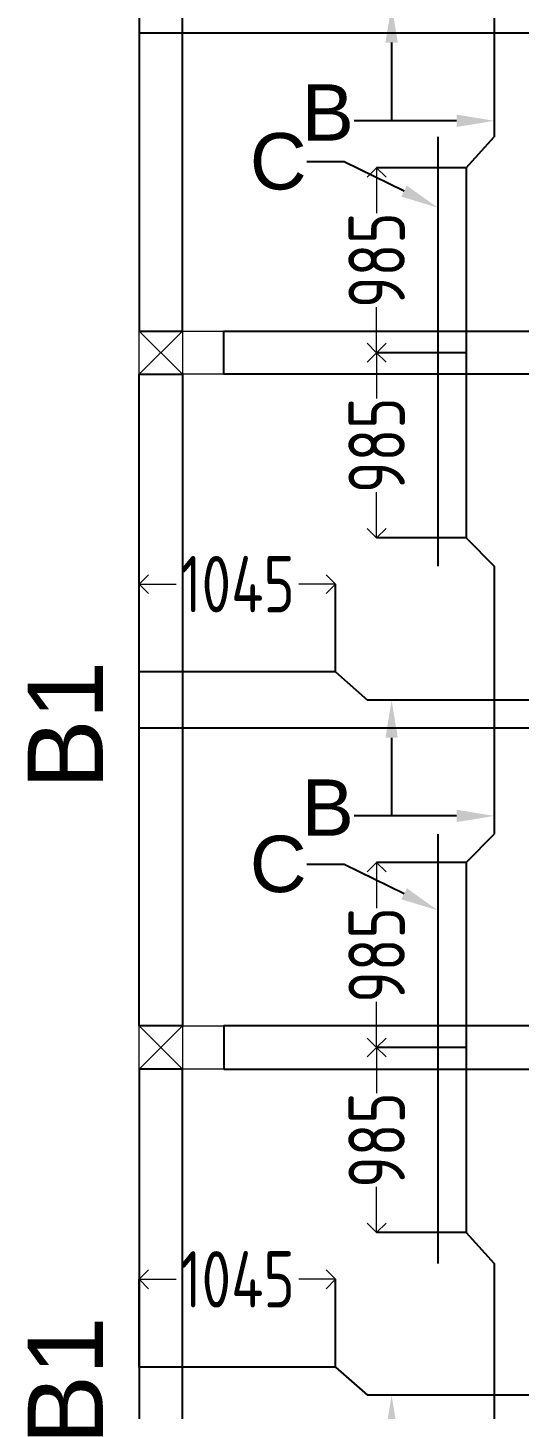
# Model space of a CAD drawing. Header units: inches. Extents: x -605 to 2991212, y -2872845 to 0.
# Drawn here: x 2795425 to 2798039, y -2702518 to -2695164 of the extents above; entities that cross this region are included whole.
import ezdxf
from ezdxf import colors
from ezdxf.entities.mleader import LeaderData, LeaderLine
from ezdxf.enums import TextEntityAlignment as Align
from ezdxf.math import Vec2, Vec3

# ---------------------------------------------------------------- set-up
doc = ezdxf.new("R2010")
doc.units = ezdxf.units.IN
doc.header["$LTSCALE"] = 600
doc.header["$MEASUREMENT"] = 0
doc.layers.add('RC BEAM', color=130, linetype='Continuous')
for name, color, linetype, lineweight in [('rDIMension', 1, 'Continuous', 18), ('rRCC 2', 40, 'Continuous', 15), ('rREINF 1', 1, 'Continuous', 25)]:
    doc.layers.add(name, color=color, linetype=linetype, lineweight=lineweight)
doc.styles.add('DIM', font='geniso.shx', dxfattribs={"width": 0.85})
doc.styles.get("Standard").update_dxf_attribs({"font": 'arial.ttf'})
doc.dimstyles.new('ST-100', dxfattribs={"dimscale": 100, "dimtxt": 2.5, "dimasz": 2, "dimexe": 0.18, "dimexo": 0.0625, "dimgap": 0.2, "dimtad": 0, "dimdec": 0, "dimzin": 0, "dimdsep": 46, "dimtxsty": 'DIM', "dimblk": 'OPEN90', "dimcen": 0.09, "dimclrd": 256, "dimclrt": 7, "dimadec": 0, "dimazin": 0, "dimtfac": 1, "dimtdec": 0, "dimtofl": 0, "dimtmove": 0, "dimatfit": 3, "dimldrblk": 'OPEN90', "dimfxl": 1, "dimtolj": 1, "dimtzin": 0, "dimlwd": -1, "dimarcsym": 0})

# ---------------------------------------------------------------- blocks, each defined once
blk = doc.blocks.new('_Open90')
at = {"color": 0, "linetype": 'ByBlock', "lineweight": -2}
for p, q in [((0, 0), (-1, 0)), ((-0.5, 0.5), (0, 0)), ((0, 0), (-0.5, -0.5))]:
    blk.add_line(p, q, dxfattribs=at)
blk = doc.blocks.new('*D2361')
at = {"layer": 'Defpoints', "color": 0}
for p in [(2796018.1, -2698125.8), (2796018.1, -2698593), (2797062.9, -2698593)]:
    blk.add_point(p, dxfattribs=at)
at = {"layer": 'rDIMension', "color": 0, "linetype": 'ByBlock', "lineweight": -2}
for p, q in [((2796018.1, -2698593), (2796018.1, -2698125.8)), ((2797062.9, -2698593), (2797062.9, -2698125.8))]:
    blk.add_line(p, q, dxfattribs=at)
at = {"layer": 'rDIMension'}
for p, q in [((2796118.1, -2698125.8), (2796214.5, -2698125.8)), ((2796962.9, -2698125.8), (2796866.5, -2698125.8))]:
    blk.add_line(p, q, dxfattribs=at)
at = {"layer": 'rDIMension', "xscale": 100, "yscale": 100, "zscale": 100, "rotation": 180}
blk.add_blockref('_Open90', (2796018.1, -2698125.8), dxfattribs=at)
at = {"layer": 'rDIMension', "xscale": 100, "yscale": 100, "zscale": 100}
blk.add_blockref('_Open90', (2797062.9, -2698125.8), dxfattribs=at)
at = {"layer": 'rDIMension', "color": 7, "insert": (2796540.5, -2698125.8), "char_height": 300, "attachment_point": 5, "style": 'DIM'}
blk.add_mtext('\\A1;1045', dxfattribs=at)
blk = doc.blocks.new('*D2365')
at = {"layer": 'Defpoints', "color": 0}
for p in [(2796018.1, -2701825.8), (2796018.1, -2702293), (2797062.9, -2702293)]:
    blk.add_point(p, dxfattribs=at)
at = {"layer": 'rDIMension', "color": 0, "linetype": 'ByBlock', "lineweight": -2}
for p, q in [((2796018.1, -2702293), (2796018.1, -2701825.8)), ((2797062.9, -2702293), (2797062.9, -2701825.8))]:
    blk.add_line(p, q, dxfattribs=at)
at = {"layer": 'rDIMension'}
for p, q in [((2796118.1, -2701825.8), (2796214.5, -2701825.8)), ((2796962.9, -2701825.8), (2796866.5, -2701825.8))]:
    blk.add_line(p, q, dxfattribs=at)
at = {"layer": 'rDIMension', "xscale": 100, "yscale": 100, "zscale": 100, "rotation": 180}
blk.add_blockref('_Open90', (2796018.1, -2701825.8), dxfattribs=at)
at = {"layer": 'rDIMension', "xscale": 100, "yscale": 100, "zscale": 100}
blk.add_blockref('_Open90', (2797062.9, -2701825.8), dxfattribs=at)
at = {"layer": 'rDIMension', "color": 7, "insert": (2796540.5, -2701825.8), "char_height": 300, "attachment_point": 5, "style": 'DIM'}
blk.add_mtext('\\A1;1045', dxfattribs=at)
blk = doc.blocks.new('*D2443')
at = {"layer": 'Defpoints', "color": 0}
for p in [(2797756, -2695908.9), (2797280.9, -2696893.8), (2797756, -2696893.8)]:
    blk.add_point(p, dxfattribs=at)
at = {"layer": 'rDIMension', "color": 0, "linetype": 'ByBlock', "lineweight": -2}
for p, q in [((2797756, -2695908.9), (2797280.9, -2695908.9)), ((2797756, -2696893.8), (2797280.9, -2696893.8))]:
    blk.add_line(p, q, dxfattribs=at)
at = {"layer": 'rDIMension'}
for p, q in [((2797280.9, -2696008.9), (2797280.9, -2696151.9)), ((2797280.9, -2696793.8), (2797280.9, -2696650.9))]:
    blk.add_line(p, q, dxfattribs=at)
at = {"layer": 'rDIMension', "xscale": 100, "yscale": 100, "zscale": 100}
for p, rotation in [((2797280.9, -2695908.9), 90), ((2797280.9, -2696893.8), 270)]:
    blk.add_blockref('_Open90', p, dxfattribs=dict(at, rotation=rotation))
at = {"layer": 'rDIMension', "color": 7, "insert": (2797280.9, -2696401.4), "char_height": 300, "attachment_point": 5, "rotation": 90, "style": 'DIM'}
blk.add_mtext('\\A1;985', dxfattribs=at)
blk = doc.blocks.new('*D2446')
at = {"layer": 'Defpoints', "color": 0}
for p in [(2797756, -2696893.8), (2797280.9, -2697878.9), (2797756, -2697878.9)]:
    blk.add_point(p, dxfattribs=at)
at = {"layer": 'rDIMension', "color": 0, "linetype": 'ByBlock', "lineweight": -2}
for p, q in [((2797756, -2696893.8), (2797280.9, -2696893.8)), ((2797756, -2697878.9), (2797280.9, -2697878.9))]:
    blk.add_line(p, q, dxfattribs=at)
at = {"layer": 'rDIMension'}
for p, q in [((2797280.9, -2696993.8), (2797280.9, -2697136.9)), ((2797280.9, -2697778.9), (2797280.9, -2697635.9))]:
    blk.add_line(p, q, dxfattribs=at)
at = {"layer": 'rDIMension', "xscale": 100, "yscale": 100, "zscale": 100}
for p, rotation in [((2797280.9, -2696893.8), 90), ((2797280.9, -2697878.9), 270)]:
    blk.add_blockref('_Open90', p, dxfattribs=dict(at, rotation=rotation))
at = {"layer": 'rDIMension', "color": 7, "insert": (2797280.9, -2697386.4), "char_height": 300, "attachment_point": 5, "rotation": 90, "style": 'DIM'}
blk.add_mtext('\\A1;985', dxfattribs=at)
blk = doc.blocks.new('*D2447')
at = {"layer": 'Defpoints', "color": 0}
for p in [(2797756, -2699607.1), (2797280.9, -2700592.3), (2797756, -2700592.3)]:
    blk.add_point(p, dxfattribs=at)
at = {"layer": 'rDIMension', "color": 0, "linetype": 'ByBlock', "lineweight": -2}
for p, q in [((2797756, -2699607.1), (2797280.9, -2699607.1)), ((2797756, -2700592.3), (2797280.9, -2700592.3))]:
    blk.add_line(p, q, dxfattribs=at)
at = {"layer": 'rDIMension'}
for p, q in [((2797280.9, -2699707.1), (2797280.9, -2699850.2)), ((2797280.9, -2700492.3), (2797280.9, -2700349.2))]:
    blk.add_line(p, q, dxfattribs=at)
at = {"layer": 'rDIMension', "xscale": 100, "yscale": 100, "zscale": 100}
for p, rotation in [((2797280.9, -2699607.1), 90), ((2797280.9, -2700592.3), 270)]:
    blk.add_blockref('_Open90', p, dxfattribs=dict(at, rotation=rotation))
at = {"layer": 'rDIMension', "color": 7, "insert": (2797280.9, -2700099.7), "char_height": 300, "attachment_point": 5, "rotation": 90, "style": 'DIM'}
blk.add_mtext('\\A1;985', dxfattribs=at)
blk = doc.blocks.new('*D2450')
at = {"layer": 'Defpoints', "color": 0}
for p in [(2797756, -2700592.3), (2797280.9, -2701577.1), (2797756, -2701577.1)]:
    blk.add_point(p, dxfattribs=at)
at = {"layer": 'rDIMension', "color": 0, "linetype": 'ByBlock', "lineweight": -2}
for p, q in [((2797756, -2700592.3), (2797280.9, -2700592.3)), ((2797756, -2701577.1), (2797280.9, -2701577.1))]:
    blk.add_line(p, q, dxfattribs=at)
at = {"layer": 'rDIMension'}
for p, q in [((2797280.9, -2700692.3), (2797280.9, -2700835.2)), ((2797280.9, -2701477.1), (2797280.9, -2701334.2))]:
    blk.add_line(p, q, dxfattribs=at)
at = {"layer": 'rDIMension', "xscale": 100, "yscale": 100, "zscale": 100}
for p, rotation in [((2797280.9, -2700592.3), 90), ((2797280.9, -2701577.1), 270)]:
    blk.add_blockref('_Open90', p, dxfattribs=dict(at, rotation=rotation))
at = {"layer": 'rDIMension', "color": 7, "insert": (2797280.9, -2701084.7), "char_height": 300, "attachment_point": 5, "rotation": 90, "style": 'DIM'}
blk.add_mtext('\\A1;985', dxfattribs=at)

msp = doc.modelspace()

# ---------------------------------------------------------------- linework, layer by layer
at = {"layer": 'RC BEAM'}
for points in [[(2796018.1, -2696778.8), (2796248.1, -2696778.8), (2796248.1, -2693307.3), (2796018.1, -2693307.3)], [(2802768.2, -2697008.8), (2796468.1, -2697008.8), (2796468.1, -2696778.8), (2802768.2, -2696778.8)], [(2796248.1, -2700477.3), (2796018.1, -2700477.3), (2796018.1, -2697008.8), (2796248.1, -2697008.8)], [(2796468.1, -2700707.3), (2802768.2, -2700707.3), (2802768.2, -2700477.3), (2796468.1, -2700477.3)], [(2796018.1, -2704178.8), (2796248.1, -2704178.8), (2796248.1, -2700707.3), (2796018.1, -2700707.3)]]:
    msp.add_lwpolyline(points, close=True, dxfattribs=at)
at = {"layer": 'RC BEAM', "color": 1}
for points in [[(2797906, -2694341.4), (2797906, -2695744.6)], [(2799618.1, -2695193), (2796018.1, -2695193)], [(2797606, -2695744.6), (2797606, -2698029.2)], [(2797756, -2695908.9), (2797906, -2695744.6)], [(2797756, -2695908.9), (2797756, -2696893.8)], [(2797756, -2696893.8), (2797756, -2697878.9)], [(2797756, -2697878.9), (2797906, -2698029.2)], [(2797906, -2698029.2), (2797906, -2699456.9)], [(2797062.9, -2698593), (2796018.1, -2698593)], [(2797062.9, -2698593), (2797233, -2698743)], [(2798517.3, -2698743), (2797233, -2698743)], [(2799618.1, -2698893), (2796018.1, -2698893)], [(2797606, -2699456.9), (2797606, -2701741.7)], [(2797756, -2699607.1), (2797906, -2699456.9)], [(2797756, -2699607.1), (2797756, -2700592.3)], [(2797756, -2700592.3), (2797756, -2701577.1)], [(2797756, -2701577.1), (2797906, -2701741.7)], [(2797906, -2701741.7), (2797906, -2703144.4)], [(2797062.9, -2702293), (2796018.1, -2702293)], [(2797062.9, -2702293), (2797233, -2702443)], [(2798517.3, -2702443), (2797233, -2702443)]]:
    msp.add_lwpolyline(points, dxfattribs=at)
at = {"layer": 'rRCC 2', "color": 6}
for p, q in [((2796018.1, -2696778.8), (2796248.1, -2697008.8)), ((2796018.1, -2697008.8), (2796248.1, -2696778.8)), ((2796018.1, -2700477.3), (2796248.1, -2700707.3)), ((2796018.1, -2700707.3), (2796248.1, -2700477.3))]:
    msp.add_line(p, q, dxfattribs=at)
for points in [[(2796018.1, -2697008.8), (2796018.1, -2696778.8), (2796468.1, -2696778.8), (2796468.1, -2697008.8)], [(2796018.1, -2696778.8), (2796248.1, -2696778.8), (2796248.1, -2697008.8), (2796018.1, -2697008.8)], [(2796018.1, -2700707.3), (2796018.1, -2700477.3), (2796468.1, -2700477.3), (2796468.1, -2700707.3)], [(2796018.1, -2700477.3), (2796248.1, -2700477.3), (2796248.1, -2700707.3), (2796018.1, -2700707.3)]]:
    msp.add_lwpolyline(points, close=True, dxfattribs=at)

# ---------------------------------------------------------------- texts
at = {"layer": 'rRCC 2'}
for p in [(2795625.3, -2698876.1), (2795625.3, -2702366)]:
    msp.add_text('B1', height=400, rotation=90, dxfattribs=at).set_placement(p, align=Align.MIDDLE_CENTER)

# ---------------------------------------------------------------- dimensions: what is measured, and where the dimension line sits
at = {"layer": 'rDIMension', "color": 1, "linetype": 'ByBlock'}
for base, p1, p2, picture, middle in [((2797280.9, -2696893.8), (2797756, -2695908.9), (2797756, -2696893.8), '*D2443', (2797280.9, -2696401.4)), ((2797280.9, -2697878.9), (2797756, -2696893.8), (2797756, -2697878.9), '*D2446', (2797280.9, -2697386.4)), ((2797280.9, -2700592.3), (2797756, -2699607.1), (2797756, -2700592.3), '*D2447', (2797280.9, -2700099.7)), ((2797280.9, -2701577.1), (2797756, -2700592.3), (2797756, -2701577.1), '*D2450', (2797280.9, -2701084.7))]:
    dim = msp.add_linear_dim(base=base, p1=p1, p2=p2, angle=90, dimstyle='ST-100', override={"dimtxt": 3, "dimasz": 1, "dimexe": 0, "dimexo": 0, "dimblk": 'Open90', "dimtmove": 1, "dimfxl": 1.25, "dimtfillclr": 256, "dimarcsym": 2}, dxfattribs=at)
    dim.commit()
    dim.dimension.update_dxf_attribs({"geometry": picture, "text_midpoint": middle})
for base, p1, p2, picture, middle in [((2796018.1, -2698125.8), (2797062.9, -2698593), (2796018.1, -2698593), '*D2361', (2796540.5, -2698125.8)), ((2796018.1, -2701825.8), (2797062.9, -2702293), (2796018.1, -2702293), '*D2365', (2796540.5, -2701825.8))]:
    dim = msp.add_linear_dim(base=base, p1=p1, p2=p2, dimstyle='ST-100', override={"dimtxt": 3, "dimasz": 1, "dimexe": 0, "dimexo": 0, "dimblk": 'Open90', "dimtmove": 1, "dimfxl": 1.25, "dimtfillclr": 256, "dimarcsym": 2}, dxfattribs=at)
    dim.commit()
    dim.dimension.update_dxf_attribs({"geometry": picture, "text_midpoint": middle})

# ---------------------------------------------------------------- leaders
at = {"layer": 'rREINF 1', "color": 3, "linetype": 'ByBlock'}
ml = msp.add_multileader_mtext('Standard', dxfattribs=at)
ml.set_content('B', color=3)
ml.set_leader_properties()
ml.build(insert=Vec2(0, 0))
ml.multileader.update_dxf_attribs({"text_top_attachment_type": 0, "text_bottom_attachment_type": 0, "dogleg_length": 200, "arrow_head_size": 200})
ctx = ml.context
ctx.base_point, ctx.char_height, ctx.arrow_head_size, ctx.landing_gap_size, ctx.plane_origin = Vec3(2796933.6, -2695659.4), 300, 200, 0.09, Vec3(2797394.5, -2695066.2)
ctx.text_align_type = 2
notes = []
notes.append((ctx, [(0, (1, 1, 0), (2797360.4, -2695659.4), (-1, 0), 200, [(0, [(2797360.4, -2695043)], 256, [])])]))
ctx.mtext.insert, ctx.mtext.alignment, ctx.mtext.flow_direction = Vec3(2797160.3, -2695465), 3, 5
ml = msp.add_multileader_mtext('Standard', dxfattribs=at)
ml.set_content('', color=3)
ml.set_leader_properties()
ml.build(insert=Vec2(0, 0))
ml.multileader.update_dxf_attribs({"text_top_attachment_type": 0, "text_bottom_attachment_type": 0, "dogleg_length": 200, "arrow_head_size": 200})
ctx = ml.context
ctx.base_point, ctx.char_height, ctx.arrow_head_size, ctx.landing_gap_size, ctx.plane_origin = Vec3(2797160.2, -2695659.4), 300, 200, 0.09, Vec3(2797963.7, -2695659.4)
ctx.text_align_type = 2
notes.append((ctx, [(0, (1, 1, 0), (2797360.4, -2695659.4), (-1, 0), 200, [(0, [(2797906, -2695659.4)], 256, [])])]))
ctx.mtext.insert, ctx.mtext.alignment, ctx.mtext.flow_direction = Vec3(2797160.3, -2695509.4), 3, 5
ml = msp.add_multileader_mtext('Standard', dxfattribs=at)
ml.set_content('C', color=3)
ml.set_leader_properties()
ml.build(insert=Vec2(0, 0))
ml.multileader.update_dxf_attribs({"text_top_attachment_type": 0, "text_bottom_attachment_type": 0, "dogleg_length": 200, "arrow_head_size": 200})
ctx = ml.context
ctx.base_point, ctx.char_height, ctx.arrow_head_size, ctx.landing_gap_size, ctx.plane_origin = Vec3(2796643.5, -2695877.2), 300, 200, 0.09, Vec3(2797184.6, -2696609.8)
ctx.text_align_type = 2
notes.append((ctx, [(1, (1, 1, 0), (2797108.9, -2695877.2), (-1, 0), 200, [(0, [(2797606, -2696122)], 256, [])])]))
ctx.mtext.insert, ctx.mtext.alignment, ctx.mtext.flow_direction = Vec3(2796908.8, -2695724.7), 3, 5
ml = msp.add_multileader_mtext('Standard', dxfattribs=at)
ml.set_content('B', color=3)
ml.set_leader_properties()
ml.build(insert=Vec2(0, 0))
ml.multileader.update_dxf_attribs({"text_top_attachment_type": 0, "text_bottom_attachment_type": 0, "dogleg_length": 200, "arrow_head_size": 200})
ctx = ml.context
ctx.base_point, ctx.char_height, ctx.arrow_head_size, ctx.landing_gap_size, ctx.plane_origin = Vec3(2796933.6, -2699359.4), 300, 200, 0.09, Vec3(2797394.5, -2698766.2)
ctx.text_align_type = 2
notes.append((ctx, [(0, (1, 1, 0), (2797360.4, -2699359.4), (-1, 0), 200, [(0, [(2797360.4, -2698743)], 256, [])])]))
ctx.mtext.insert, ctx.mtext.alignment, ctx.mtext.flow_direction = Vec3(2797160.3, -2699165), 3, 5
ml = msp.add_multileader_mtext('Standard', dxfattribs=at)
ml.set_content('', color=3)
ml.set_leader_properties()
ml.build(insert=Vec2(0, 0))
ml.multileader.update_dxf_attribs({"text_top_attachment_type": 0, "text_bottom_attachment_type": 0, "dogleg_length": 200, "arrow_head_size": 200})
ctx = ml.context
ctx.base_point, ctx.char_height, ctx.arrow_head_size, ctx.landing_gap_size, ctx.plane_origin = Vec3(2797160.2, -2699359.4), 300, 200, 0.09, Vec3(2797963.7, -2699359.4)
ctx.text_align_type = 2
notes.append((ctx, [(0, (1, 1, 0), (2797360.4, -2699359.4), (-1, 0), 200, [(0, [(2797906, -2699359.4)], 256, [])])]))
ctx.mtext.insert, ctx.mtext.alignment, ctx.mtext.flow_direction = Vec3(2797160.3, -2699209.4), 3, 5
ml = msp.add_multileader_mtext('Standard', dxfattribs=at)
ml.set_content('C', color=3)
ml.set_leader_properties()
ml.build(insert=Vec2(0, 0))
ml.multileader.update_dxf_attribs({"text_top_attachment_type": 0, "text_bottom_attachment_type": 0, "dogleg_length": 200, "arrow_head_size": 200})
ctx = ml.context
ctx.base_point, ctx.char_height, ctx.arrow_head_size, ctx.landing_gap_size, ctx.plane_origin = Vec3(2796643.5, -2699617.3), 300, 200, 0.09, Vec3(2797184.6, -2700349.9)
ctx.text_align_type = 2
notes.append((ctx, [(1, (1, 1, 0), (2797108.9, -2699617.3), (-1, 0), 200, [(0, [(2797606, -2699862)], 256, [])])]))
ctx.mtext.insert, ctx.mtext.alignment, ctx.mtext.flow_direction = Vec3(2796908.8, -2699464.7), 3, 5
ml = msp.add_multileader_mtext('Standard', dxfattribs=at)
ml.set_content('B', color=3)
ml.set_leader_properties()
ml.build(insert=Vec2(0, 0))
ml.multileader.update_dxf_attribs({"text_top_attachment_type": 0, "text_bottom_attachment_type": 0, "dogleg_length": 200, "arrow_head_size": 200})
ctx = ml.context
ctx.base_point, ctx.char_height, ctx.arrow_head_size, ctx.landing_gap_size, ctx.plane_origin = Vec3(2796933.6, -2703059.4), 300, 200, 0.09, Vec3(2797394.5, -2702466.2)
ctx.text_align_type = 2
notes.append((ctx, [(0, (1, 1, 0), (2797360.4, -2703059.4), (-1, 0), 200, [(0, [(2797360.4, -2702443)], 256, [])])]))
ctx.mtext.insert, ctx.mtext.alignment, ctx.mtext.flow_direction = Vec3(2797160.3, -2702865), 3, 5
for ctx, leaders in notes:
    for number, flags, end, landing, length, lines in leaders:
        leader = LeaderData()
        leader.index, (leader.has_last_leader_line, leader.has_dogleg_vector, leader.attachment_direction) = number, flags
        leader.last_leader_point, leader.dogleg_vector, leader.dogleg_length = Vec3(end), Vec3(landing), length
        for number, points, colour, breaks in lines:
            line = LeaderLine()
            line.index, line.vertices, line.color, line.breaks = number, Vec3.list(points), colors.encode_raw_color(colour), breaks
            leader.lines.append(line)
        ctx.leaders.append(leader)

doc.saveas('drawing.dxf')
